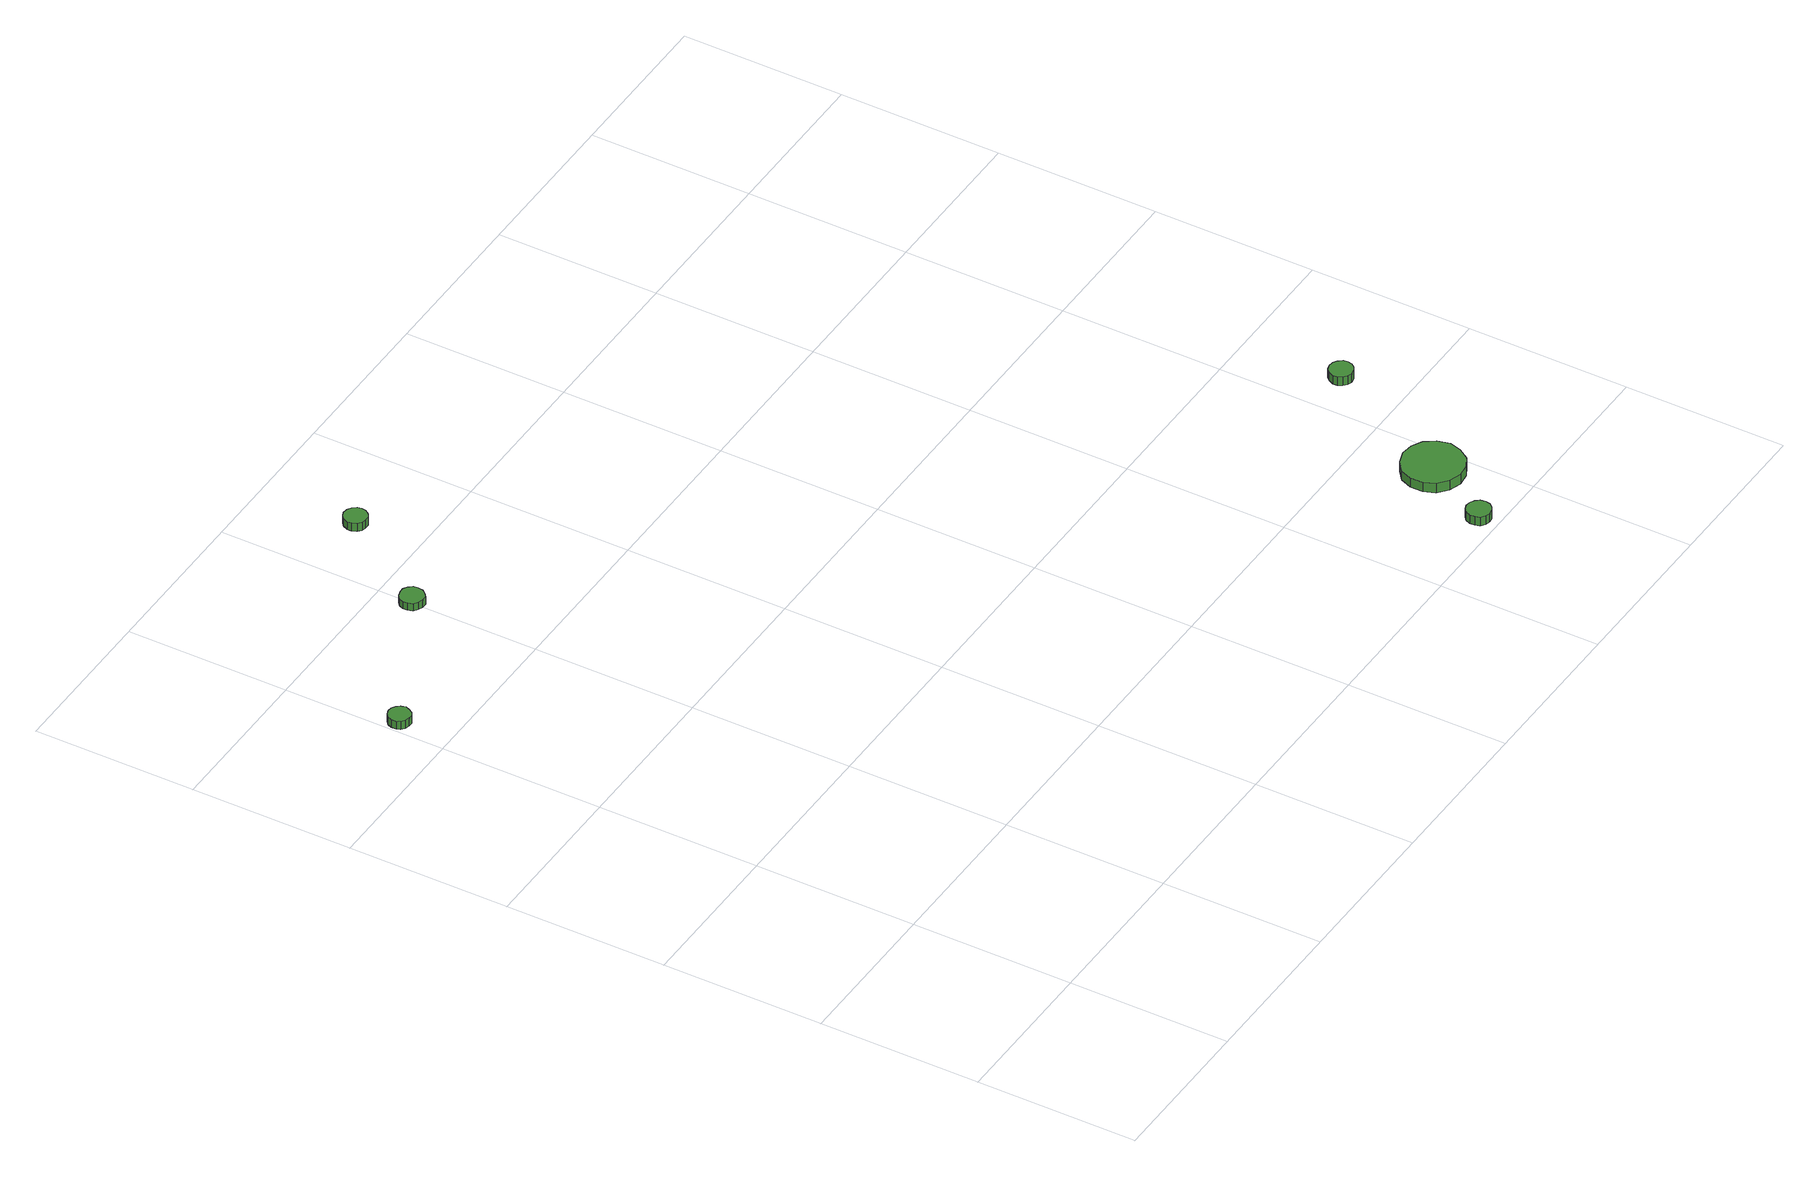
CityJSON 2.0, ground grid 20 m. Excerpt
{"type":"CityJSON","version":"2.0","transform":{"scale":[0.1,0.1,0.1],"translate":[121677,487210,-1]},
"CityObjects":{
"tree1":{"type":"SolitaryVegetationObject","attributes":{"function":"something"},"geometry":[{"type":"MultiSurface","lod":"1","boundaries":[[[0,1,2,3,4,5,6,7,8,9,10,11,12,13,14]],[[15,16,17,18,19,20,21,22,23,24,25,26,27,28,29]],[[0,29,28,1]],[[1,28,27,2]],[[2,27,26,3]],[[3,26,25,4]],[[4,25,24,5]],[[5,24,23,6]],[[6,23,22,7]],[[7,22,21,8]],[[8,21,20,9]],[[9,20,19,10]],[[10,19,18,11]],[[11,18,17,12]],[[12,17,16,13]],[[13,16,15,14]],[[14,15,29,0]]]}]},
"tree2":{"type":"SolitaryVegetationObject","attributes":{"function":"something"},"geometry":[{"type":"MultiSurface","lod":"1","boundaries":[[[30,31,32,33,34,35,36,37,38,39,40,41,42,43,44]],[[45,46,47,48,49,50,51,52,53,54,55,56,57,58,59]],[[30,59,58,31]],[[31,58,57,32]],[[32,57,56,33]],[[33,56,55,34]],[[34,55,54,35]],[[35,54,53,36]],[[36,53,52,37]],[[37,52,51,38]],[[38,51,50,39]],[[39,50,49,40]],[[40,49,48,41]],[[41,48,47,42]],[[42,47,46,43]],[[43,46,45,44]],[[44,45,59,30]]]}]},
"tree3":{"type":"SolitaryVegetationObject","attributes":{"function":"something"},"geometry":[{"type":"MultiSurface","lod":"1","boundaries":[[[60,61,62,63,64,65,66,67,68,69,70,71,72,73,74]],[[75,76,77,78,79,80,81,82,83,84,85,86,87,88,89]],[[60,89,88,61]],[[61,88,87,62]],[[62,87,86,63]],[[63,86,85,64]],[[64,85,84,65]],[[65,84,83,66]],[[66,83,82,67]],[[67,82,81,68]],[[68,81,80,69]],[[69,80,79,70]],[[70,79,78,71]],[[71,78,77,72]],[[72,77,76,73]],[[73,76,75,74]],[[74,75,89,60]]]}]},
"tree4":{"type":"SolitaryVegetationObject","attributes":{"function":"something"},"geometry":[{"type":"MultiSurface","lod":"1","boundaries":[[[90,91,92,93,94,95,96,97,98,99,100,101,102,103,104]],[[105,106,107,108,109,110,111,112,113,114,115,116,117,118,119]],[[90,119,118,91]],[[91,118,117,92]],[[92,117,116,93]],[[93,116,115,94]],[[94,115,114,95]],[[95,114,113,96]],[[96,113,112,97]],[[97,112,111,98]],[[98,111,110,99]],[[99,110,109,100]],[[100,109,108,101]],[[101,108,107,102]],[[102,107,106,103]],[[103,106,105,104]],[[104,105,119,90]]]}]},
"tree5":{"type":"SolitaryVegetationObject","attributes":{"function":"something"},"geometry":[{"type":"MultiSurface","lod":"1","boundaries":[[[120,121,122,123,124,125,126,127,128,129,130,131,132,133,134]],[[135,136,137,138,139,140,141,142,143,144,145,146,147,148,149]],[[120,149,148,121]],[[121,148,147,122]],[[122,147,146,123]],[[123,146,145,124]],[[124,145,144,125]],[[125,144,143,126]],[[126,143,142,127]],[[127,142,141,128]],[[128,141,140,129]],[[129,140,139,130]],[[130,139,138,131]],[[131,138,137,132]],[[132,137,136,133]],[[133,136,135,134]],[[134,135,149,120]]]}]},
"tree6":{"type":"SolitaryVegetationObject","attributes":{"function":"something"},"geometry":[{"type":"MultiSurface","lod":"1","boundaries":[[[150,151,152,153,154,155,156,157,158,159,160,161,162,163,164]],[[165,166,167,168,169,170,171,172,173,174,175,176,177,178,179]],[[150,179,178,151]],[[151,178,177,152]],[[152,177,176,153]],[[153,176,175,154]],[[154,175,174,155]],[[155,174,173,156]],[[156,173,172,157]],[[157,172,171,158]],[[158,171,170,159]],[[159,170,169,160]],[[160,169,168,161]],[[161,168,167,162]],[[162,167,166,163]],[[163,166,165,164]],[[164,165,179,150]]]}]}
},
"vertices":[
[30,864,17],[28,870,17],[25,874,17],[20,877,17],[15,878,17],[9,876,17],[5,872,17],[3,867,17],[3,861,17],[5,856,17],[9,853,17],[15,851,17],[20,851,17],[25,854,17],[28,859,17],[28,859,6],[25,854,6],[20,851,6],[15,851,6],[9,853,6],[5,856,6],[3,861,6],[3,867,6],[5,872,6],[9,876,6],[15,878,6],[20,877,6],[25,874,6],[28,870,6],[30,864,6],
[216,958,16],[215,964,16],[211,969,16],[206,972,16],[200,972,16],[194,970,16],[189,966,16],[187,961,16],[187,955,16],[189,949,16],[194,945,16],[200,943,16],[206,943,16],[211,947,16],[215,952,16],[215,952,6],[211,947,6],[206,943,6],[200,943,6],[194,945,6],[189,949,6],[187,955,6],[187,961,6],[189,966,6],[194,970,6],[200,972,6],[206,972,6],[211,969,6],[215,964,6],[216,958,6],
[302,1081,17],[301,1086,17],[297,1091,17],[292,1094,17],[286,1095,17],[281,1093,17],[277,1089,17],[274,1083,17],[274,1078,17],[277,1072,17],[281,1068,17],[286,1067,17],[292,1067,17],[297,1070,17],[301,1075,17],[301,1075,6],[297,1070,6],[292,1067,6],[286,1067,6],[281,1068,6],[277,1072,6],[274,1078,6],[274,1083,6],[277,1089,6],[281,1093,6],[286,1095,6],[292,1094,6],[297,1091,6],[301,1086,6],[302,1081,6],
[939,25,17],[938,31,17],[934,36,17],[929,39,17],[923,40,17],[917,38,17],[912,34,17],[910,28,17],[910,22,17],[912,16,17],[917,12,17],[923,10,17],[929,11,17],[934,14,17],[938,19,17],[938,19,5],[934,14,5],[929,11,5],[923,10,5],[917,12,5],[912,16,5],[910,22,5],[910,28,5],[912,34,5],[917,38,5],[923,40,5],[929,39,5],[934,36,5],[938,31,5],[939,25,5],
[1004,108,19],[1000,123,19],[991,136,19],[978,143,19],[963,145,19],[948,140,19],[936,130,19],[930,116,19],[930,100,19],[936,86,19],[948,76,19],[963,71,19],[978,73,19],[991,80,19],[1000,93,19],[1000,93,6],[991,80,6],[978,73,6],[963,71,6],[948,76,6],[936,86,6],[930,100,6],[930,116,6],[936,130,6],[948,140,6],[963,145,6],[978,143,6],[991,136,6],[1000,123,6],[1004,108,6],
[1068,276,20],[1067,282,20],[1063,287,20],[1058,290,20],[1052,291,20],[1046,289,20],[1042,285,20],[1039,279,20],[1039,273,20],[1042,268,20],[1046,264,20],[1052,262,20],[1058,263,20],[1063,266,20],[1067,271,20],[1067,271,8],[1063,266,8],[1058,263,8],[1052,262,8],[1046,264,8],[1042,268,8],[1039,273,8],[1039,279,8],[1042,285,8],[1046,289,8],[1052,291,8],[1058,290,8],[1063,287,8],[1067,282,8],[1068,276,8]
]}
